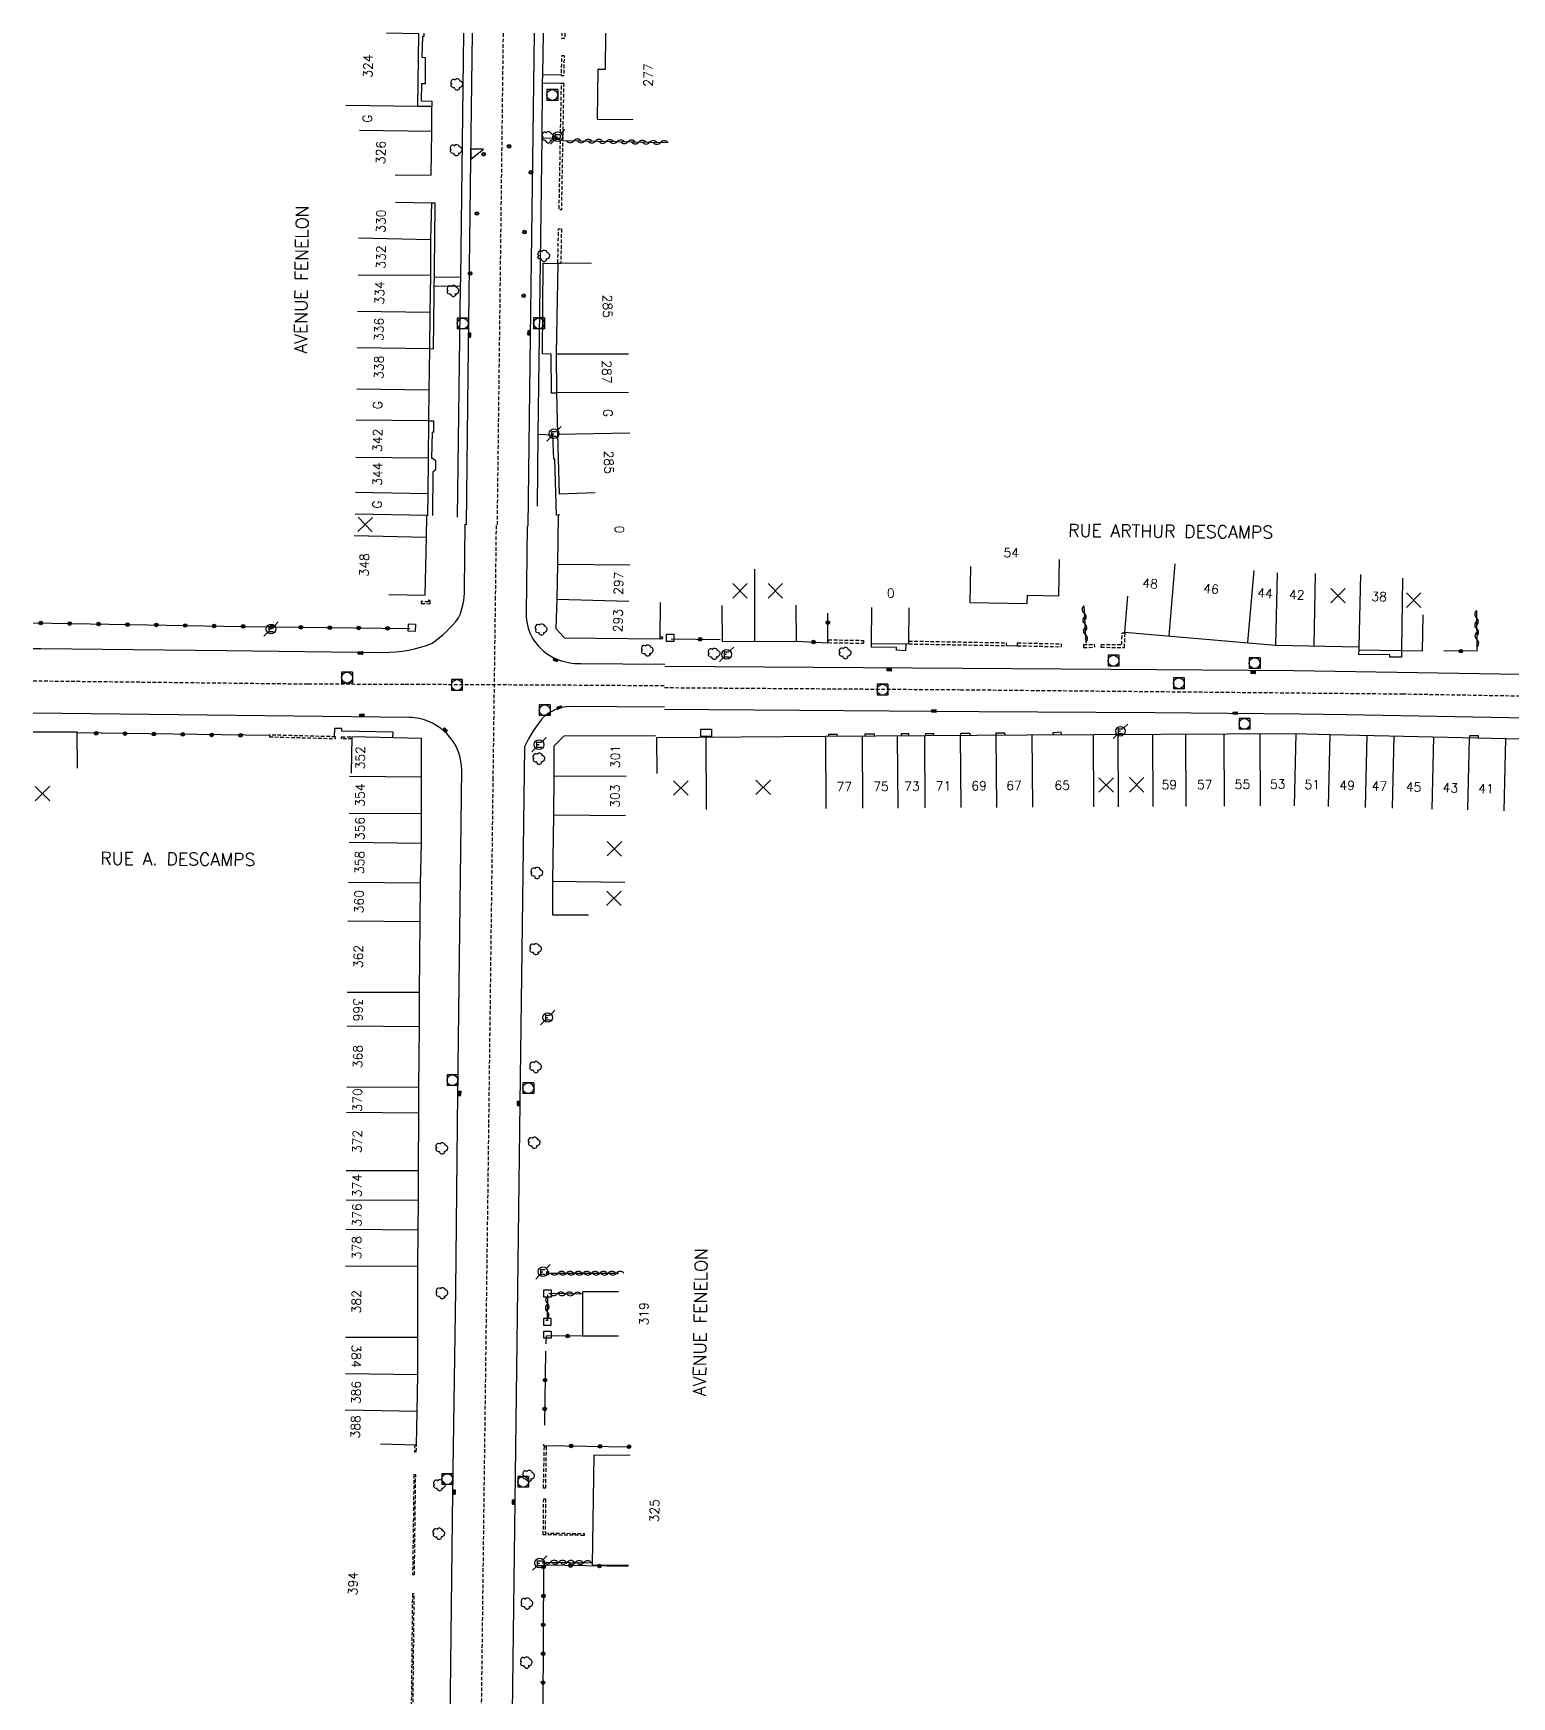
# Model space of a CAD drawing. Header units: millimetres. Extents: x 114000 to 119599, y 120000 to 124063.
# Drawn here: x 114000 to 114204.6, y 120769.9 to 121000 of the extents above; entities that cross this region are included whole.
import ezdxf
from ezdxf.enums import TextEntityAlignment as Align

# ---------------------------------------------------------------- set-up
doc = ezdxf.new("R2010")
doc.units = ezdxf.units.MM
doc.linetypes.add('DASHED', pattern=[0.75, 0.5, -0.25])
doc.layers.get('0').update_dxf_attribs({"linetype": 'CONTINUOUS'})
for name, color, linetype in [('W0001', 6, 'DASHED'), ('W0008', 7, 'CONTINUOUS'), ('W0100', 7, 'CONTINUOUS'), ('W0105', 7, 'CONTINUOUS'), ('W0112', 1, 'DASHED'), ('W0300', 7, 'CONTINUOUS'), ('W0310', 3, 'CONTINUOUS'), ('W0322', 7, 'CONTINUOUS'), ('W0334', 7, 'CONTINUOUS'), ('W0400', 7, 'CONTINUOUS'), ('W0420', 7, 'CONTINUOUS'), ('W0471', 7, 'CONTINUOUS'), ('W0989', 7, 'CONTINUOUS'), ('W0991', 7, 'CONTINUOUS'), ('W1102', 7, 'CONTINUOUS'), ('W1471', 7, 'CONTINUOUS')]:
    doc.layers.add(name, color=color, linetype=linetype)
doc.styles.get("Standard").update_dxf_attribs({"font": 'romans.shx', "width": 0.85})

# ---------------------------------------------------------------- blocks, each defined once
blk = doc.blocks.new('T471')
for p, q in [((-0.333334, 0.333334), (-0.333334, -0.333334)), ((-0.333334, 0.333334), (0.333334, 0.333334)), ((-0.333334, 0), (0, 0)), ((0.500001, 0.500001), (1.000002, 1.000002)), ((-0.500001, -0.500001), (-1.000002, -1.000002)), ((-0.333334, -0.333334), (0.333334, -0.333334))]:
    blk.add_line(p, q)
blk.add_ellipse((0, 0), major_axis=(0.471405, 0.471405), ratio=1, start_param=5.4977871438, end_param=11.780972451)
blk = doc.blocks.new('T420')
for p, q in [((0.75, 0.75), (-0.75, 0.75)), ((-0.75, 0.75), (-0.75, -0.75)), ((0.75, 0.75), (0.75, -0.75)), ((0.75, -0.75), (-0.75, -0.75))]:
    blk.add_line(p, q)
blk.add_ellipse((0, 0), major_axis=(-0.53, 0.53), ratio=1, start_param=3.926991, end_param=10.210176)
blk = doc.blocks.new('T400')
for p, q in [((-0.15, 0.3), (0.15, 0.3)), ((-0.15, -0.25), (-0.15, 0.3)), ((-0.15, 0.15), (0.15, 0.15)), ((-0.15, 0), (0.15, 0)), ((0.15, 0.3), (0.15, -0.25)), ((-0.15, -0.15), (0.15, -0.15)), ((-0.15, -0.25), (-0.15, -0.3)), ((-0.15, -0.3), (0.15, -0.3)), ((0.15, -0.3), (0.15, -0.25))]:
    blk.add_line(p, q)
blk = doc.blocks.new('t322o')
at = {"color": 0, "linetype": 'Continuous'}
for radius in [0.25, 0.15]:
    blk.add_circle((0, 0), radius, dxfattribs=at)
blk = doc.blocks.new('T300')
for p, q in [((-0.8, 0.51), (-0.86, 0.34)), ((-0.86, 0.34), (-0.86, 0.17)), ((-0.86, 0.17), (-0.74, 0.06)), ((-0.69, 0.63), (-0.8, 0.51)), ((-0.8, -0.06), (-0.74, 0.06)), ((-0.74, 0.06), (-0.69, 0.11)), ((-0.57, 0.69), (-0.69, 0.63)), ((-0.46, 0.69), (-0.57, 0.69)), ((-0.29, 0.63), (-0.46, 0.69)), ((-0.29, 0.63), (-0.17, 0.74)), ((-0.23, 0.57), (-0.29, 0.63)), ((-0.17, 0.74), (-0.06, 0.8)), ((-0.06, 0.8), (0.06, 0.8)), ((0.06, 0.8), (0.23, 0.74)), ((0.23, 0.74), (0.34, 0.63)), ((0.34, 0.63), (0.4, 0.51)), ((0.46, 0.46), (0.34, 0.46)), ((0.4, 0.51), (0.4, 0.46)), ((0.57, 0.4), (0.46, 0.46)), ((0.57, 0.4), (0.69, 0.29)), ((0.69, 0.29), (0.74, 0.17)), ((0.74, 0.06), (0.69, -0.17)), ((0.74, 0.17), (0.74, 0.06)), ((-0.8, -0.17), (-0.8, -0.06)), ((-0.8, -0.23), (-0.8, -0.17)), ((-0.74, -0.34), (-0.8, -0.23)), ((-0.69, -0.4), (-0.74, -0.34)), ((-0.51, -0.46), (-0.69, -0.4)), ((-0.4, -0.46), (-0.51, -0.46)), ((-0.4, -0.46), (-0.34, -0.46)), ((-0.34, -0.46), (-0.34, -0.4)), ((-0.34, -0.51), (-0.34, -0.46)), ((-0.29, -0.63), (-0.34, -0.51)), ((-0.17, -0.74), (-0.29, -0.63)), ((-0.06, -0.8), (-0.17, -0.74)), ((0.06, -0.8), (-0.06, -0.8)), ((0.17, -0.74), (0.06, -0.8)), ((0.23, -0.69), (0.17, -0.74)), ((0.29, -0.46), (0.23, -0.46)), ((0.29, -0.63), (0.23, -0.69)), ((0.46, -0.4), (0.29, -0.46)), ((0.34, -0.51), (0.29, -0.63)), ((0.34, -0.51), (0.34, -0.46)), ((0.57, -0.34), (0.46, -0.4)), ((0.63, -0.29), (0.57, -0.34)), ((0.69, -0.17), (0.63, -0.29))]:
    blk.add_line(p, q)
blk = doc.blocks.new('t310o')
at = {"color": 0, "linetype": 'Continuous'}
for centre, start, end in [((-0.5, 0.38), 216.8699, 323.1304), ((0.5, -0.37), 36.8699, 143.1303)]:
    blk.add_arc(centre, 0.625, start, end, dxfattribs=at)
blk = doc.blocks.new('t991o')
at = {"color": 0, "linetype": 'Continuous'}
for p, q in [((-1, 1), (1, -1)), ((-1, -1), (1, 1))]:
    blk.add_line(p, q, dxfattribs=at)
blk = doc.blocks.new('T1471')
at = {"color": 0, "linetype": 'Continuous', "flags": 128}
blk.add_lwpolyline([(-0.75, -0.5), (-0.75, 0.5), (0.75, 0.5), (0.75, -0.5), (-0.75, -0.5)], dxfattribs=at)
blk = doc.blocks.new('t112o')
at = {"color": 0, "linetype": 'Continuous'}
for p, q in [((-0.5, 0.5), (0.5, 0.5)), ((-0.5, -0.5), (-0.5, 0.5)), ((0.5, 0.5), (0.5, -0.5)), ((0.5, -0.5), (-0.5, -0.5))]:
    blk.add_line(p, q, dxfattribs=at)

msp = doc.modelspace()

# ---------------------------------------------------------------- linework, layer by layer
at = {"layer": 'W0001', "flags": 128}
msp.add_lwpolyline([(114065.01, 121000), (114064.17, 120931.89)], dxfattribs=at)
at = {"layer": 'W0001'}
for points in [[(114087.35, 120909.48), (114128.28, 120909.19), (114189.47, 120908.61), (114242.26, 120907.7), (114255.74, 120907.37), (114292.5, 120906.69), (114330.14, 120905.98), (114346.59, 120906.05), (114356.35, 120906.84), (114368.51, 120909.41), (114387.21, 120914.86), (114415.36, 120923.08), (114449.29, 120931.62), (114460.82, 120933.18), (114480.2, 120938.91), (114505.72, 120945.45)], [(114064.04, 120931.9), (114063.93, 120922.02), (114063.6, 120896.99), (114063, 120849.1), (114062.27, 120791.39), (114061.77, 120750.54), (114061.32, 120712.46), (114060.9, 120676.74), (114060.49, 120642.59), (114060.15, 120615.34), (114060.08, 120609.1), (114061.52, 120590.05)], [(114000, 120910.42), (114038.05, 120909.99), (114051.47, 120909.96), (114076.28, 120909.83), (114087.35, 120909.75)]]:
    msp.add_lwpolyline(points, dxfattribs=at)
at = {"layer": 'W0008', "flags": 128}
for points in [[(114054.04, 121000), (114054.03, 120999.55), (114053.84, 120999.53), (114053.78, 120996.68), (114054.23, 120996.66), (114054.21, 120993.01), (114053.72, 120993.01), (114053.69, 120990.64), (114055.16, 120990.6), (114055.14, 120989.86)], [(114059.52, 121000), (114059.11, 120966.22), (114059.09, 120964.99), (114058.65, 120933.06)], [(114060.72, 121000), (114060.5, 120982.53), (114060.14, 120952.72), (114059.88, 120931.99)], [(114069.29, 121000), (114068.75, 120958.01), (114068.45, 120931.8)], [(114070.54, 121000), (114070.46, 120994.28), (114070.44, 120993.16), (114070.35, 120985.54), (114069.84, 120944.47), (114069.72, 120934.57)], [(114070.46, 120994.28), (114073.05, 120994.23)], [(114070.44, 120993.16), (114073.04, 120993.11)], [(114070.35, 120985.54), (114072.91, 120985.49)], [(114055.11, 120976.53), (114055.58, 120976.55), (114055.53, 120971.39), (114055.33, 120956.32), (114054.82, 120956.34)], [(114072.38, 120950.21), (114071.72, 120950.21), (114071.66, 120955.62), (114070.46, 120955.66), (114070.55, 120968.21), (114072.59, 120968.17)], [(114059.09, 120964.99), (114055.45, 120965.03)], [(114059.11, 120966.22), (114055.46, 120966.27)], [(114054.7, 120946.37), (114055.38, 120946.37), (114055.38, 120944.77), (114055.18, 120944.8), (114055.12, 120941.24), (114055.31, 120941.21), (114055.65, 120940.91), (114055.64, 120939.61), (114055.31, 120939.28), (114055.25, 120933.3)], [(114072.86, 120933.37), (114072.4, 120933.35), (114072.19, 120941.08), (114072.05, 120941.06), (114071.88, 120944.41), (114069.84, 120944.47)]]:
    msp.add_lwpolyline(points, dxfattribs=at)
msp.add_lwpolyline([(114062.32, 120983.95), (114060.56, 120983.98), (114060.55, 120982.59)], close=True, dxfattribs=at)
for points in [[(114000, 120914.88), (114001.07, 120914.87), (114026.69, 120914.6), (114048.47, 120914.35, 0.1007), (114055.21, 120915.62, 0.0743), (114058.86, 120919.13, 0.1097), (114059.66, 120923.05), (114059.77, 120932.09)], [(114068.32, 120931.8), (114068.2, 120919.79, 0.1424), (114069.22, 120916.09, 0.1514), (114072.41, 120913.44, 0.0988), (114075.76, 120912.79), (114087.37, 120912.74)], [(114087.33, 120906.77), (114074.28, 120906.88, 0.164), (114070.7, 120905.49, 0.0793), (114067.99, 120901.28), (114067.31, 120851.99), (114066.63, 120796.86), (114065.94, 120742.14), (114065.34, 120688.83), (114064.67, 120633.78), (114064.35, 120608.06, 0.0647), (114065.67, 120600.46, 0.0556), (114068.37, 120595.89, 0.068728), (114072.72, 120592.81, 0.033556), (114078.65, 120591.57, 0.0534), (114084.7, 120591.14), (114124.14, 120590.58), (114180.39, 120589.83), (114204.13, 120589.54)], [(114016.14, 120601.33), (114026.24, 120599.32), (114048.04, 120594.98, 0.141822), (114053.37, 120596.03, 0.16782), (114055.69, 120600.23), (114056.1, 120634.14), (114056.76, 120688.98), (114057.4, 120742.54), (114058.05, 120798.28), (114058.46, 120826.11), (114058.77, 120853.47), (114059.28, 120898.15, 0.137), (114058.28, 120901.73, 0.1554), (114054.81, 120904.76, 0.0998), (114052.04, 120905.36), (114000, 120905.92)]]:
    msp.add_lwpolyline(points, format="xyb", dxfattribs=at)
at = {"layer": 'W0008'}
for points in [[(114087.37, 120912.46), (114149.12, 120912.02), (114174.43, 120911.83), (114208.66, 120911.29), (114240.48, 120910.72), (114241.56, 120910.78), (114243.89, 120911.4), (114245.09, 120912.52), (114245.88, 120914.43), (114245.98, 120921.79)], [(114087.33, 120906.51), (114130.88, 120906.19), (114155.21, 120906.02), (114175.31, 120905.86), (114181.72, 120905.77), (114241.72, 120904.66), (114243.54, 120904.1), (114244.99, 120902.83), (114245.64, 120901.18), (114245.82, 120898.68), (114245.43, 120862.26), (114244.92, 120811.82), (114244.81, 120803.04), (114244.61, 120782.52), (114244.4, 120757.74), (114244.37, 120755.79), (114244.13, 120732.93), (114243.9, 120711.01), (114243.75, 120695.02), (114243.53, 120674.99), (114243.45, 120664.64), (114243.16, 120634.02)]]:
    msp.add_lwpolyline(points, dxfattribs=at)
at = {"layer": 'W0100', "flags": 128}
for points in [[(114050.09, 120980.42), (114055.08, 120980.38), (114055.14, 120986.41), (114055.14, 120989.86), (114053.23, 120989.88), (114053.37, 120999.94), (114048.9, 121000)], [(114079.17, 121000), (114079.12, 120995), (114078.11, 120995.01), (114078.01, 120988.1), (114083.01, 120988.05)], [(114050.11, 120976.65), (114055.11, 120976.53), (114054.98, 120971.41), (114054.96, 120966.48), (114054.88, 120961.35), (114054.82, 120956.34), (114054.75, 120950.63), (114054.7, 120946.37), (114054.65, 120941.23), (114054.6, 120936.3), (114054.55, 120933.31)], [(114077.26, 120968.2), (114072.59, 120968.17), (114072.35, 120955.67), (114072.38, 120950.3), (114072.38, 120950.3), (114072.55, 120944.54), (114072.61, 120941.17), (114072.77, 120936.3), (114077.76, 120936.46)], [(114049.22, 120922.38), (114054.21, 120922.27), (114054.39, 120930.26), (114054.45, 120933.26)], [(114072.63, 120933.34), (114072.56, 120926.57), (114072.43, 120921.73), (114072.33, 120917.65), (114073.52, 120916.38), (114086.74, 120916.23), (114086.8, 120921.23)], [(114006.1, 120898.33), (114006.09, 120903.33), (114000, 120903.32)], [(114048.04, 120804.84), (114053.04, 120804.74), (114053.14, 120809.31), (114053.2, 120814.41), (114053.2, 120819.58), (114053.22, 120829.41), (114053.27, 120834.43), (114053.29, 120838.51), (114053.29, 120842.63), (114053.35, 120850.61), (114053.37, 120854.14), (114053.44, 120862.56), (114053.44, 120867.29), (114053.53, 120877.09), (114053.6, 120882.4), (114053.7, 120887.89), (114053.71, 120892), (114053.74, 120897.11), (114053.74, 120902.42), (114044.1, 120902.65), (114043.99, 120897.65)], [(114086.09, 120902.82), (114073.43, 120902.76), (114072.05, 120901.39), (114072.03, 120897.25), (114071.97, 120891.88), (114071.86, 120882.71), (114071.83, 120878.05), (114076.83, 120878.03)], [(114080.99, 120825.91), (114075.99, 120825.91), (114075.99, 120819.8), (114080.99, 120819.8)], [(114082.58, 120803.24), (114077.58, 120803.31), (114077.35, 120788.14), (114082.35, 120788.07)]]:
    msp.add_lwpolyline(points, dxfattribs=at)
at = {"layer": 'W0100'}
for points in [[(114129.7, 120926.25), (114129.61, 120921.25), (114137.54, 120921.1), (114137.56, 120922.27), (114141.9, 120922.19), (114142, 120927.18)], [(114095.3, 120920.85), (114095.32, 120915.85), (114105.59, 120915.88), (114105.58, 120920.88)], [(114116.01, 120920.58), (114115.95, 120915.58), (114121.16, 120915.52), (114121.21, 120920.52)], [(114151.41, 120922.14), (114150.99, 120917.16), (114171.9, 120915.37), (114183.43, 120915.13), (114183.42, 120914.7), (114192.24, 120914.56), (114192.32, 120919.56)], [(114086.34, 120897.58), (114086.3, 120902.58), (114109.63, 120902.75), (114137.51, 120902.94), (114174.46, 120903.13), (114179.44, 120903.01), (114220.06, 120902.05), (114242.73, 120901.59), (114243.82, 120900.38), (114243.37, 120882.38), (114238.37, 120882.5)]]:
    msp.add_lwpolyline(points, dxfattribs=at)
at = {"layer": 'W0105'}
for p, q in [((114115.95, 120915.58), (114115.95, 120915.05)), ((114120.74, 120915.53), (114120.68, 120914.58)), ((114183.4, 120914.7), (114183.39, 120914.07)), ((114189.32, 120914.61), (114189.32, 120913.68)), ((114110.08, 120902.75), (114110.07, 120903.02)), ((114111.26, 120902.76), (114111.25, 120903.04)), ((114115.13, 120902.79), (114115.12, 120903.07)), ((114116.4, 120902.8), (114116.39, 120903.1)), ((114120.14, 120902.82), (114120.13, 120903.11)), ((114121.13, 120902.83), (114121.13, 120903.14)), ((114123.48, 120902.84), (114123.49, 120903.15)), ((114124.61, 120902.85), (114124.61, 120903.13)), ((114128.32, 120902.88), (114128.33, 120903.17)), ((114129.63, 120902.89), (114129.64, 120903.16)), ((114133.25, 120902.91), (114133.24, 120903.21)), ((114134.46, 120902.92), (114134.45, 120903.23)), ((114141.16, 120902.96), (114141.14, 120903.27)), ((114142.26, 120902.96), (114142.23, 120903.34)), ((114198.76, 120902.55), (114198.76, 120902.85)), ((114199.97, 120902.52), (114199.98, 120902.83))]:
    msp.add_line(p, q, dxfattribs=at)
for points in [[(114120.68, 120914.58), (114119.45, 120914.65), (114119.45, 120915.02), (114115.95, 120915.05)], [(114134.6, 120915.29), (114136.19, 120915.27)], [(114189.32, 120913.68), (114187.7, 120913.67), (114187.71, 120913.99), (114183.39, 120914.07)], [(114110.07, 120903.02), (114111.25, 120903.04)], [(114115.12, 120903.07), (114116.39, 120903.1)], [(114120.13, 120903.11), (114121.13, 120903.14)], [(114123.49, 120903.15), (114124.61, 120903.13)], [(114128.33, 120903.17), (114129.64, 120903.16)], [(114133.24, 120903.21), (114134.45, 120903.23)], [(114141.14, 120903.27), (114142.23, 120903.34)], [(114198.76, 120902.85), (114199.98, 120902.83)]]:
    msp.add_lwpolyline(points, dxfattribs=at)
at = {"layer": 'W0112'}
for p, q in [((114110.01, 120915.7), (114110.01, 120916.1)), ((114114.88, 120916.01), (114114.87, 120915.61)), ((114121.16, 120915.92), (114134.61, 120915.68)), ((114150.69, 120917.07), (114151.09, 120917.05)), ((114134.61, 120915.68), (114134.6, 120915.29)), ((114136.19, 120915.27), (114136.2, 120915.67)), ((114142.23, 120915.53), (114142.22, 120915.13)), ((114145.31, 120915.43), (114145.31, 120915.04)), ((114146.81, 120915.47), (114146.84, 120915.07)), ((114147.75, 120915.46), (114147.74, 120915.06)), ((114070.49, 120788.63), (114070.51, 120788.24)), ((114070.74, 120788.64), (114070.76, 120788.25))]:
    msp.add_line(p, q, dxfattribs=at)
at = {"layer": 'W0112', "flags": 128}
msp.add_lwpolyline([(114073.57, 121000), (114073.56, 120999.27), (114073.16, 120999.28), (114073.17, 121000)], dxfattribs=at)
for points in [[(114073.5, 120996.88), (114073.1, 120996.88), (114073.04, 120994.18), (114073.44, 120994.17)], [(114073.44, 120993.06), (114073.04, 120993.07), (114072.72, 120975.62), (114073.12, 120975.61)], [(114073.08, 120972.95), (114072.99, 120968.16), (114072.59, 120968.17), (114072.68, 120972.96)]]:
    msp.add_lwpolyline(points, close=True, dxfattribs=at)
at = {"layer": 'W0112'}
for points in [[(114053.67, 120921.13), (114054.9, 120921.08), (114054.92, 120921.55), (114054.67, 120921.56), (114054.66, 120921.34), (114053.68, 120921.38)], [(114032.68, 120902.67), (114041.81, 120902.42), (114041.81, 120902.67), (114032.69, 120902.92)], [(114071.04, 120828.25), (114071.04, 120828.7), (114071.29, 120828.7), (114071.29, 120828.25)], [(114070.61, 120798.72), (114070.72, 120804.49), (114070.97, 120804.48), (114070.86, 120798.72)], [(114052.67, 120800.58), (114052.49, 120786.76), (114052.74, 120786.76), (114052.92, 120800.58)], [(114076.21, 120792.19), (114070.57, 120792.28), (114070.63, 120797.26), (114070.88, 120797.26), (114070.83, 120792.53), (114076.21, 120792.44)], [(114052.46, 120784.11), (114052.28, 120766.35), (114051.77, 120766.36), (114051.77, 120766.11), (114052.28, 120766.1), (114052.28, 120766.1), (114052.19, 120759.19), (114052.44, 120759.19), (114052.53, 120766.1), (114052.71, 120784.1)]]:
    msp.add_lwpolyline(points, close=True, dxfattribs=at)
for points in [[(114086.75, 120916.48), (114087.05, 120916.48), (114087.04, 120916.23), (114086.74, 120916.23)], [(114110.01, 120916.1), (114114.88, 120916.01)], [(114147.74, 120915.06), (114150.99, 120915.02), (114151.09, 120917.05)], [(114147.75, 120915.46), (114150.61, 120915.42), (114150.69, 120917.07)], [(114110.01, 120915.7), (114114.87, 120915.61)], [(114121.16, 120915.52), (114134.6, 120915.29)], [(114136.19, 120915.27), (114142.22, 120915.13)], [(114136.2, 120915.67), (114142.23, 120915.53)], [(114145.31, 120915.43), (114146.08, 120915.43), (114146.81, 120915.47)], [(114145.31, 120915.04), (114146.09, 120915.03), (114146.84, 120915.07)], [(114044.1, 120902.4), (114042.67, 120902.4), (114042.67, 120902.65), (114044.1, 120902.65)], [(114052.79, 120804.74), (114052.75, 120803.76), (114053, 120803.75), (114053.04, 120804.74)]]:
    msp.add_lwpolyline(points, dxfattribs=at)
at = {"layer": 'W0310'}
for p, q in [((114145.36, 120920.77), (114145.66, 120915.61)), ((114199.68, 120920.13), (114199.76, 120914.72))]:
    msp.add_line(p, q, dxfattribs=at)
at = {"layer": 'W0310', "flags": 128}
for points in [[(114073.29, 120985.15), (114087.84, 120984.87)], [(114071.15, 120825.45), (114071.09, 120821.93)], [(114075.99, 120825.58), (114071.35, 120825.65)]]:
    msp.add_lwpolyline(points, dxfattribs=at)
at = {"layer": 'W0310'}
for points in [[(114071.47, 120828.45), (114080.99, 120828.45)], [(114070.92, 120788.51), (114077.35, 120788.41)]]:
    msp.add_lwpolyline(points, dxfattribs=at)
at = {"layer": 'W0322'}
msp.add_line((114199.9, 120914.55), (114195.16, 120914.5), dxfattribs=at)
at = {"layer": 'W0322', "flags": 128}
for points in [[(114000, 120918.42), (114028.96, 120917.94), (114052.12, 120917.64)], [(114088.29, 120916.21), (114095.03, 120916.15)], [(114032.69, 120902.83), (114006.09, 120903.2)], [(114075.99, 120819.8), (114070.99, 120819.74), (114070.91, 120818.7)], [(114070.86, 120817.67), (114070.73, 120807.46)], [(114070.59, 120804.79), (114070.59, 120804.63), (114082.6, 120804.44)], [(114082.34, 120787.9), (114070.61, 120788.08), (114070.51, 120768.07)]]:
    msp.add_lwpolyline(points, dxfattribs=at)
at = {"layer": 'W0322'}
for points in [[(114105.6, 120915.91), (114109.93, 120915.68), (114109.96, 120919.76)], [(114071.24, 120821.93), (114070.93, 120821.93)]]:
    msp.add_lwpolyline(points, dxfattribs=at)
at = {"layer": 'W0334', "flags": 128}
msp.add_lwpolyline([(114049.76, 120902.51), (114049.78, 120903.29), (114042.7, 120903.47), (114042.7, 120903.83), (114041.66, 120903.82), (114041.63, 120902.68)], dxfattribs=at)
at = {"layer": 'W1102'}
for p, q in [((114054.39, 120930.26), (114044.39, 120930.47)), ((114072.56, 120926.57), (114082.56, 120926.47)), ((114099.78, 120925.86), (114099.8, 120915.86)), ((114157.98, 120926.58), (114157.13, 120916.62)), ((114168.88, 120925.67), (114168.03, 120915.7)), ((114172.12, 120925.37), (114171.91, 120915.37)), ((114177.39, 120925.26), (114177.18, 120915.26)), ((114183.65, 120925.13), (114183.43, 120915.13)), ((114189.46, 120924.61), (114189.31, 120914.61)), ((114072.43, 120921.73), (114082.42, 120921.44)), ((114093.17, 120892.63), (114093.1, 120902.63)), ((114109.71, 120892.75), (114109.65, 120902.75)), ((114114.81, 120892.79), (114114.75, 120902.79)), ((114119.67, 120892.82), (114119.6, 120902.82)), ((114123.43, 120892.84), (114123.36, 120902.84)), ((114128.38, 120892.88), (114128.31, 120902.88)), ((114133.31, 120892.91), (114133.24, 120902.91)), ((114138.3, 120892.94), (114138.24, 120902.94)), ((114146.76, 120892.99), (114146.71, 120902.99)), ((114150.18, 120893), (114150.13, 120903)), ((114154.96, 120893.03), (114154.9, 120903.03)), ((114159.51, 120893.05), (114159.46, 120903.05)), ((114164.84, 120893.08), (114164.79, 120903.08)), ((114169.83, 120893.1), (114169.78, 120903.1)), ((114174.53, 120893.12), (114174.76, 120903.12)), ((114179.21, 120893.01), (114179.44, 120903.01)), ((114184.33, 120892.89), (114184.56, 120902.89)), ((114188.1, 120892.8), (114188.33, 120902.8)), ((114193.58, 120892.67), (114193.82, 120902.67)), ((114198.5, 120892.56), (114198.74, 120902.55)), ((114203.52, 120892.44), (114203.76, 120902.43)), ((114053.74, 120897.11), (114043.74, 120897.16)), ((114072.03, 120897.25), (114082.03, 120897.22)), ((114053.71, 120892), (114043.71, 120892.04)), ((114071.97, 120891.88), (114081.97, 120891.77)), ((114053.7, 120887.89), (114043.7, 120888.07)), ((114053.6, 120882.4), (114043.6, 120882.53)), ((114071.86, 120882.71), (114081.86, 120882.58)), ((114053.53, 120877.09), (114043.53, 120877.18)), ((114053.44, 120867.29), (114043.44, 120867.29)), ((114053.44, 120862.56), (114043.44, 120862.65)), ((114053.37, 120854.14), (114043.37, 120854.2)), ((114053.35, 120850.61), (114043.35, 120850.68)), ((114053.29, 120842.63), (114043.29, 120842.64)), ((114053.29, 120838.51), (114043.29, 120838.57)), ((114053.27, 120834.43), (114043.27, 120834.51)), ((114053.22, 120829.41), (114043.22, 120829.44)), ((114053.2, 120819.58), (114043.2, 120819.58)), ((114053.2, 120814.41), (114043.2, 120814.53)), ((114053.14, 120809.31), (114043.14, 120809.52))]:
    msp.add_line(p, q, dxfattribs=at)
at = {"layer": 'W1102', "flags": 128}
for points in [[(114053.23, 120989.88), (114043.23, 120990.02)], [(114055.14, 120986.41), (114045.14, 120986.55)], [(114054.98, 120971.41), (114044.99, 120971.65)], [(114054.96, 120966.48), (114044.96, 120966.54)], [(114054.88, 120961.35), (114044.88, 120961.5)], [(114054.82, 120956.34), (114044.82, 120956.47)], [(114072.35, 120955.67), (114082.35, 120955.67)], [(114054.75, 120950.63), (114044.75, 120950.75)], [(114072.38, 120950.3), (114082.38, 120950.37)], [(114054.7, 120946.37), (114044.7, 120946.46)], [(114072.55, 120944.54), (114082.55, 120944.72)], [(114054.65, 120941.23), (114044.65, 120941.32)], [(114054.6, 120936.3), (114044.6, 120936.46)], [(114054.55, 120933.31), (114044.56, 120933.48)]]:
    msp.add_lwpolyline(points, dxfattribs=at)

# ---------------------------------------------------------------- block references
at = {"layer": 'W0112', "rotation": 87.61192067554819}
msp.add_blockref('t112o', (114052.38, 120917.76), dxfattribs=at)
at = {"layer": 'W0112'}
for p in [(114088.14, 120916.36), (114071.15, 120825.65), (114071.13, 120821.73), (114071.16, 120819.96)]:
    msp.add_blockref('t112o', p, dxfattribs=at)
at = {"layer": 'W0300'}
for p in [(114058.64, 120992.93), (114071.27, 120985.61), (114058.55, 120983.83), (114070.68, 120969.2), (114058.12, 120964.35), (114070.33, 120917.52), (114085.01, 120914.61), (114094.25, 120914.15), (114112.37, 120914.26), (114070, 120899.64), (114069.73, 120883.83), (114069.55, 120873.29), (114069.55, 120856.98), (114069.35, 120846.51), (114056.57, 120845.73), (114056.59, 120825.7), (114068.59, 120800.42), (114056.24, 120799.14), (114056.16, 120792.42), (114068.35, 120782.76), (114068.27, 120774.6)]:
    msp.add_blockref('T300', p, dxfattribs=at)
at = {"layer": 'W0310'}
for p, rotation in [((114074.79, 120985.12), 358.897195483669), ((114076.29, 120985.09), 358.897195483669), ((114077.79, 120985.06), 358.897195483669), ((114079.29, 120985.03), 358.897195483669), ((114080.79, 120985), 358.897195483669), ((114082.29, 120984.97), 358.897195483669), ((114083.79, 120984.94), 358.897195483669), ((114085.29, 120984.91), 358.897195483669), ((114086.79, 120984.89), 358.897195483669), ((114145.41, 120919.77), 273.3716935524592), ((114145.5, 120918.28), 273.3716935524592), ((114199.7, 120919.13), 270.7844299154659), ((114199.72, 120917.63), 270.7844299154659), ((114145.59, 120916.78), 273.3716935524592), ((114199.74, 120916.13), 270.7844299154659), ((114072.62, 120828.45), 359.9662392323839), ((114073.78, 120828.45), 359.9662392323839), ((114074.93, 120828.45), 359.9662392323839), ((114076.09, 120828.45), 359.9662392323839), ((114077.24, 120828.45), 359.9662392323839), ((114078.4, 120828.45), 359.9662392323839), ((114079.55, 120828.45), 359.9662392323839), ((114080.71, 120828.45), 359.9662392323839), ((114071.11, 120823.14), 268.9217537308477), ((114071.13, 120824.29), 268.9217537308477), ((114072.51, 120825.63), 179.1359460680206), ((114073.66, 120825.61), 179.1359460680206), ((114074.82, 120825.59), 179.1359460680206), ((114071.58, 120788.5), 359.1038351184111), ((114072.73, 120788.48), 359.1038351184111), ((114073.89, 120788.47), 359.1038351184111), ((114075.04, 120788.45), 359.1038351184111), ((114076.2, 120788.43), 359.1038351184111)]:
    msp.add_blockref('t310o', p, dxfattribs=dict(at, rotation=rotation))
at = {"layer": 'W0322'}
for p, rotation in [((114062.33, 120983.27), 269.4348600591779), ((114065.84, 120984.36), 269.4348600591779), ((114068.86, 120980.76), 269.4348600591779), ((114061.39, 120975.07), 269.4348600591779), ((114067.96, 120972.49), 269.4348600591779), ((114060.45, 120966.77), 269.4348600591779), ((114067.86, 120963.68), 269.4348600591779), ((114001.04, 120918.41), 359.0381249013753), ((114005.04, 120918.34), 359.0381249013753), ((114009.04, 120918.27), 359.0381249013753), ((114013.03, 120918.2), 359.0381249013753), ((114017.03, 120918.14), 359.0381249013753), ((114021.03, 120918.07), 359.0381249013753), ((114025.03, 120918), 359.0381249013753), ((114109.95, 120918.47), 89.57977836347098), ((114029.03, 120917.94), 359.2588423490067), ((114033.03, 120917.88), 359.2588423490067), ((114037.03, 120917.83), 359.2588423490067), ((114041.03, 120917.78), 359.2588423490067), ((114045.03, 120917.73), 359.2588423490067), ((114049.03, 120917.68), 359.2588423490067), ((114092.29, 120916.17), 359.4693884604131), ((114107.97, 120915.78), 356.8509235419992), ((114197.52, 120914.52), 180.5560294687078), ((114008.69, 120903.17), 179.1925937406036), ((114012.69, 120903.11), 179.1925937406036), ((114016.69, 120903.05), 179.1925937406036), ((114020.69, 120903), 179.1925937406036), ((114024.69, 120902.94), 179.1925937406036), ((114028.69, 120902.88), 179.1925937406036), ((114073.95, 120819.77), 180.6980933368708), ((114070.81, 120813.67), 269.2728242458804), ((114070.76, 120809.68), 269.2728242458804), ((114074.43, 120804.57), 359.1038351183121), ((114078.43, 120804.51), 359.1038351183121), ((114082.43, 120804.45), 359.1038351183121), ((114070.61, 120787.82), 269.7279393259677), ((114074.34, 120788.02), 179.1038351184011), ((114078.34, 120787.96), 179.1038351184011), ((114070.59, 120783.82), 269.7279393259677), ((114070.57, 120779.82), 269.7279393259677), ((114070.55, 120775.82), 269.7279393259677), ((114070.53, 120771.82), 269.7279393259677)]:
    msp.add_blockref('t322o', p, dxfattribs=dict(at, rotation=rotation))
at = {"layer": 'W0400'}
for p, rotation in [((114060.36, 120958.26), 359.3084184796243), ((114068.61, 120958.58), 359.2852562778194), ((114045.28, 120914.26), 90), ((114072.26, 120913.29), 246.1398823519029), ((114118.46, 120911.96), 90), ((114168.83, 120911.58), 90), ((114072.78, 120906.72), 286.3284708361923), ((114045.48, 120905.63), 90), ((114124.64, 120906.23), 90), ((114166.34, 120905.93), 90), ((114057.01, 120903.62), 46.94714827077306), ((114058.99, 120853.33), 359.3002980379362), ((114067.16, 120851.95), 359.3002980376991), ((114058.24, 120798.2), 359.2759483937543), ((114066.48, 120796.82), 359.2759483929875)]:
    msp.add_blockref('T400', p, dxfattribs=dict(at, rotation=rotation))
at = {"layer": 'W0420'}
for p in [(114071.82, 120991.46), (114059.42, 120959.84), (114069.98, 120959.87), (114149.47, 120913.2), (114169, 120912.86), (114043.42, 120910.86), (114058.62, 120909.83), (114117.51, 120909.19), (114158.51, 120910.08), (114070.77, 120906.35), (114167.59, 120904.46), (114058, 120855.16), (114068.5, 120854.06), (114057.29, 120799.98), (114067.79, 120799.61)]:
    msp.add_blockref('T420', p, dxfattribs=at)
at = {"layer": 'W0471'}
for p in [(114072.55, 120985.68), (114072.05, 120944.59), (114032.91, 120917.59), (114095.94, 120914.09), (114150.44, 120903.44), (114069.98, 120901.59), (114071.19, 120863.84), (114070.52, 120828.66), (114070.07, 120788.36)]:
    msp.add_blockref('T471', p, dxfattribs=at)
at = {"layer": 'W0991'}
for p, rotation in [((114045.92, 120932.04), 88.82608509713674), ((114097.79, 120922.86), 90), ((114102.67, 120922.87), 90), ((114180.54, 120922.19), 90), ((114191.02, 120921.58), 90), ((114001.28, 120894.82), 0.1003386095804703), ((114089.6, 120895.6), 90), ((114100.99, 120895.69), 90), ((114148.46, 120895.99), 90), ((114152.68, 120896.02), 90), ((114080.41, 120887.18), 89.26461395705972), ((114080.34, 120880.33), 89.6686362046519)]:
    msp.add_blockref('t991o', p, dxfattribs=dict(at, rotation=rotation))
at = {"layer": 'W1471'}
msp.add_blockref('T1471', (114093.11, 120903.22), dxfattribs=at)

# ---------------------------------------------------------------- texts
at = {"layer": 'W0989'}
for s, rotation, p in [('AVENUE FENELON', 89.371, (114037.11, 120965.95)), ('RUE ARTHUR DESCAMPS', 359.4544, (114157.38, 120931.1)), ('RUE A. DESCAMPS', 359.4819, (114020.01, 120885.77)), ('AVENUE FENELON', 89.2761, (114092.3, 120821.71))]:
    msp.add_text(s, height=1.75, rotation=rotation, dxfattribs=at).set_placement(p, align=Align.MIDDLE)
at = {"layer": 'W0991'}
for s, rotation, p in [('324', 89.2038, (114046.31, 120995.46)), ('277', 89.1082, (114085.1, 120994.23)), ('G', 89.2038, (114046.23, 120988.19)), ('326', 89.2038, (114048.09, 120983.5)), ('330', 89.3144, (114048.11, 120974)), ('332', 89.3144, (114048.11, 120969.04)), ('334', 89.3144, (114047.92, 120964.08)), ('285', 270.394, (114079.46, 120962.23)), ('336', 89.3144, (114047.83, 120959.03)), ('338', 89.3144, (114047.83, 120953.79)), ('287', 270.394, (114079.36, 120953.15)), ('G', 89.3144, (114047.64, 120948.55)), ('G', 270.394, (114079.51, 120947.46)), ('342', 89.3144, (114047.64, 120943.69)), ('285', 270.394, (114079.64, 120940.65)), ('344', 89.3144, (114047.64, 120939.01)), ('G', 89.3144, (114047.58, 120934.8)), ('0', 89.4203, (114081.11, 120931.36)), ('348', 88.7713, (114045.8, 120926.45)), ('54', 358.9237, (114135.33, 120928.14)), ('297', 88.3764, (114080.99, 120923.91)), ('0', 359.3182, (114118.65, 120922.55)), ('48', 355.119, (114154.55, 120923.88)), ('46', 355.1165, (114162.99, 120923.15)), ('44', 355.1143, (114170.47, 120922.52)), ('42', 358.7924, (114174.84, 120922.31)), ('38', 358.7935, (114186.23, 120922.07)), ('293', 88.6777, (114080.91, 120918.74)), ('352', 89.9741, (114045.24, 120899.77)), ('301', 89.8295, (114080.54, 120899.93)), ('354', 89.6623, (114045.23, 120894.6)), ('303', 89.375, (114080.5, 120894.47)), ('77', 0.3865, (114112.22, 120895.77)), ('75', 0.3869, (114117.31, 120895.8)), ('73', 0.3879, (114121.58, 120895.83)), ('71', 0.3877, (114125.95, 120895.86)), ('69', 0.3886, (114130.88, 120895.89)), ('67', 0.3863, (114135.71, 120895.93)), ('65', 0.2916, (114142.37, 120895.96)), ('59', 0.2912, (114157.21, 120896.04)), ('57', 0.2894, (114162.09, 120896.06)), ('55', 0.2874, (114167.32, 120896.09)), ('53', 0.2899, (114172.19, 120896.12)), ('51', 358.656, (114176.98, 120896.06)), ('49', 358.6464, (114181.81, 120895.95)), ('47', 358.6457, (114186.27, 120895.85)), ('45', 358.6465, (114191, 120895.73)), ('43', 358.6469, (114196.09, 120895.61)), ('41', 358.6467, (114201.02, 120895.5)), ('356', 89.7627, (114045.2, 120889.98)), ('358', 89.0055, (114045.15, 120885.29)), ('360', 89.2334, (114045.07, 120879.86)), ('362', 89.4763, (114044.98, 120872.27)), ('366', 270.0448, (114044.94, 120864.92)), ('368', 89.5095, (114044.91, 120858.43)), ('370', 89.6626, (114044.86, 120852.43)), ('372', 89.5935, (114044.82, 120846.68)), ('374', 89.9263, (114044.79, 120840.58)), ('376', 89.6804, (114044.78, 120836.52)), ('378', 89.5362, (114044.75, 120831.99)), ('382', 89.8386, (114044.71, 120824.52)), ('319', 89.9663, (114084.49, 120822.85)), ('384', 270.0144, (114044.7, 120816.99)), ('386', 89.3154, (114044.67, 120811.96)), ('388', 88.7658, (114044.59, 120807.21)), ('325', 89.1039, (114085.96, 120795.6)), ('394', 89.3757, (114044.23, 120785.52))]:
    msp.add_text(s, height=1.25, rotation=rotation, dxfattribs=at).set_placement(p, align=Align.MIDDLE)

doc.saveas('drawing.dxf')
